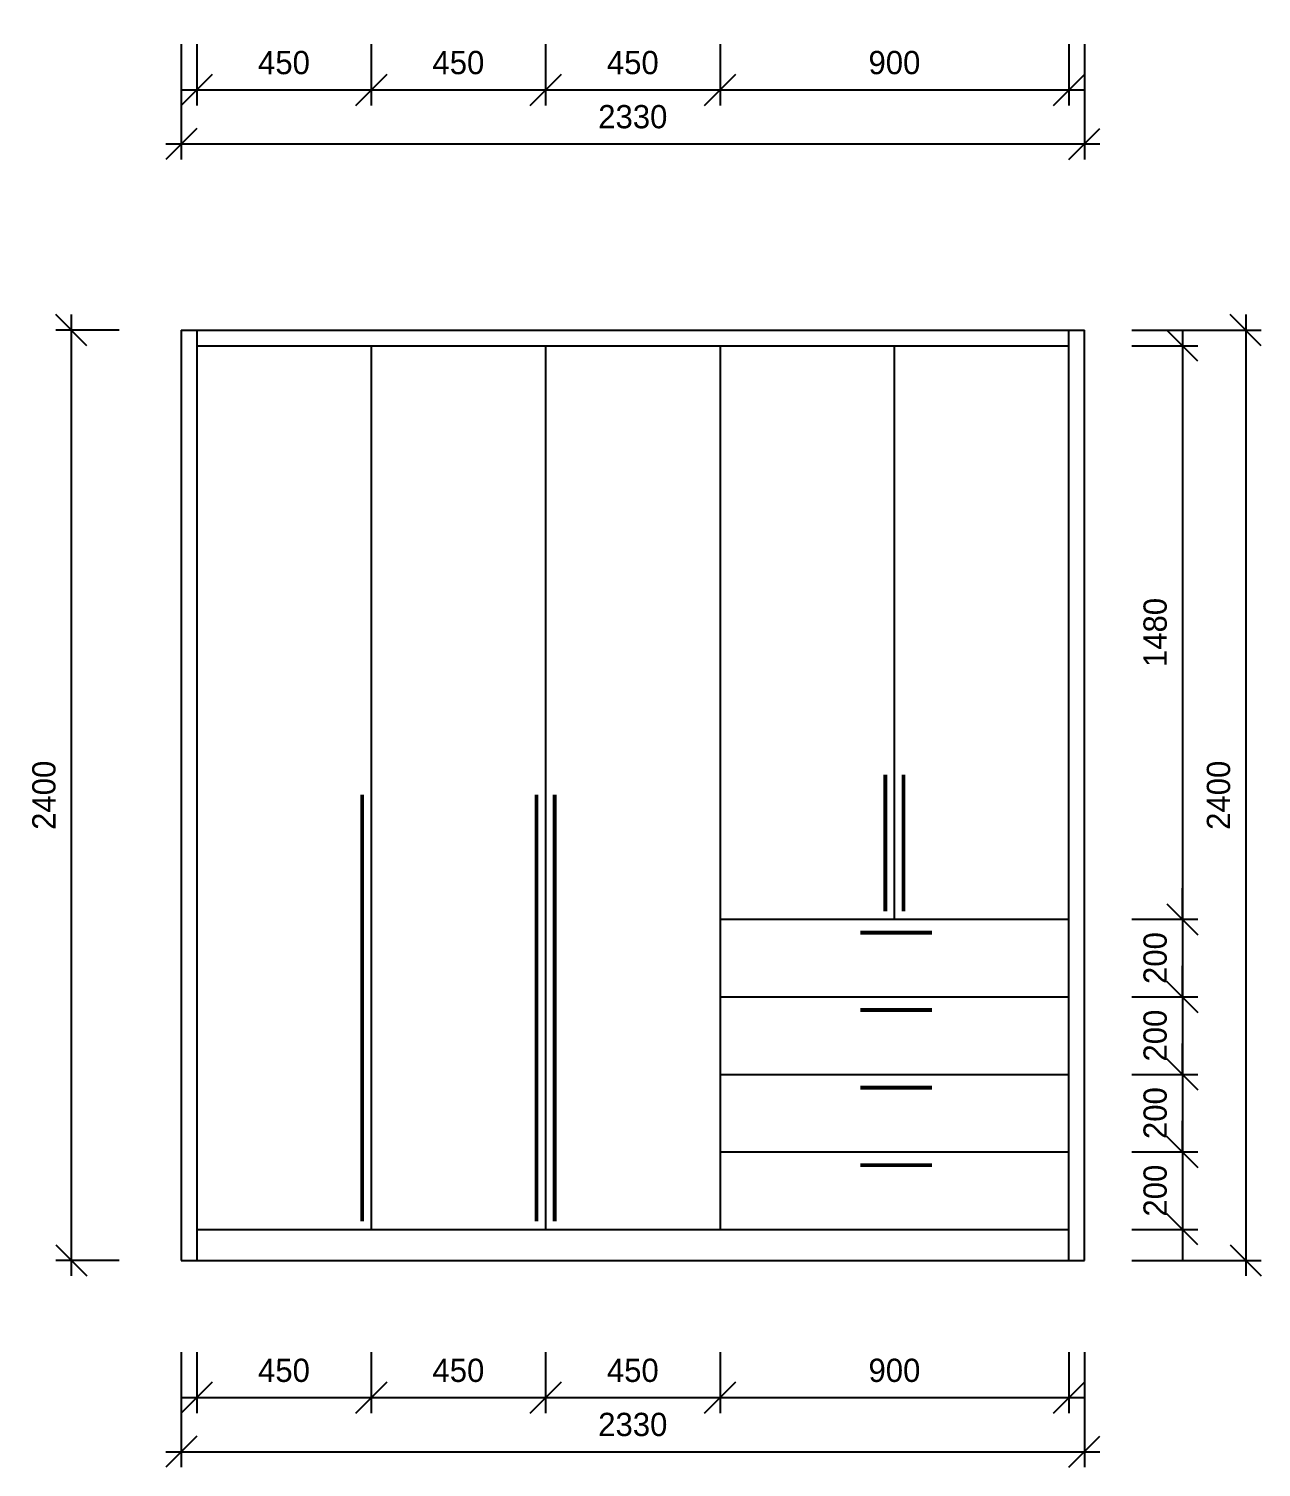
# Model space of a CAD drawing. Header units: millimetres. Extents: x 24776 to 57176, y -19492 to 15017.
# Drawn here: x 32990 to 36170, y -10958 to -7247 of the extents above; entities that cross this region are included whole.
import ezdxf

# ---------------------------------------------------------------- set-up
doc = ezdxf.new("R2010")
doc.units = ezdxf.units.MM
doc.header["$PDMODE"] = 3
doc.styles.add('RomanS', font='')
doc.styles.get('RomanS').set_extended_font_data('YouYuan')
doc.dimstyles.new('SC40', dxfattribs={"dimtxt": 60, "dimasz": 80, "dimexe": 40, "dimexo": 40, "dimgap": 40, "dimtad": 1, "dimdec": 0, "dimzin": 0, "dimdsep": 46, "dimtxsty": 'RomanS', "dimblk": 'OBLIQUE', "dimcen": 0, "dimdle": 40, "dimclrd": 9, "dimclre": 9, "dimclrt": 4, "dimadec": 0, "dimazin": 0, "dimtfac": 1, "dimtdec": 0, "dimtix": 1, "dimtmove": 2, "dimatfit": 1, "dimldrblk": 'DOT', "dimfxl": 1, "dimtolj": 1, "dimtzin": 0, "dimlwd": -1, "dimlwe": -1, "dimarcsym": 0})

# ---------------------------------------------------------------- blocks, each defined once
blk = doc.blocks.new('_Oblique')
at = {"color": 0, "linetype": 'ByBlock', "lineweight": -2}
blk.add_line((-0.5, -0.5), (0.5, 0.5), dxfattribs=at)
blk = doc.blocks.new('*D336')
at = {"color": 9, "transparency": 16777216}
for p, q in [((33383.6, -10661), (33383.6, -10958.2)), ((35713.6, -10661), (35713.6, -10958.2)), ((33343.6, -10918.2), (35753.6, -10918.2))]:
    blk.add_line(p, q, dxfattribs=at)
at = {"layer": 'Defpoints', "color": 0, "transparency": 16777216}
for p in [(33383.6, -10621), (35713.6, -10621), (35713.6, -10918.2)]:
    blk.add_point(p, dxfattribs=at)
at = {"color": 9, "transparency": 16777216, "xscale": 80, "yscale": 80, "zscale": 80, "rotation": 180}
blk.add_blockref('_Oblique', (33383.6, -10918.2), dxfattribs=at)
at = {"color": 9, "transparency": 16777216, "xscale": 80, "yscale": 80, "zscale": 80}
blk.add_blockref('_Oblique', (35713.6, -10918.2), dxfattribs=at)
at = {"color": 4, "transparency": 16777216, "insert": (34548.6, -10848.2), "char_height": 60, "attachment_point": 5, "style": 'RomanS'}
blk.add_mtext('\\A1;2330', dxfattribs=at)
blk = doc.blocks.new('_Dot')
at = {"color": 0, "linetype": 'ByBlock', "lineweight": -2}
blk.add_line((-0.5, 0), (-1, 0), dxfattribs=at)
at = {"color": 0, "linetype": 'ByBlock', "const_width": 0.5}
blk.add_lwpolyline([(-0.25, 0, 1), (0.25, 0, 1)], format="xyb", close=True, dxfattribs=at)
blk = doc.blocks.new('*D337')
at = {"color": 9, "transparency": 16777216}
for p, q in [((33423.6, -10661), (33423.6, -10818.6)), ((33873.6, -10661), (33873.6, -10818.6)), ((33383.6, -10778.6), (33913.6, -10778.6))]:
    blk.add_line(p, q, dxfattribs=at)
at = {"layer": 'Defpoints', "color": 0, "transparency": 16777216}
for p in [(33423.6, -10621), (33873.6, -10621), (33873.6, -10778.6)]:
    blk.add_point(p, dxfattribs=at)
at = {"color": 9, "transparency": 16777216, "xscale": 80, "yscale": 80, "zscale": 80, "rotation": 180}
blk.add_blockref('_Oblique', (33423.6, -10778.6), dxfattribs=at)
at = {"color": 9, "transparency": 16777216, "xscale": 80, "yscale": 80, "zscale": 80}
blk.add_blockref('_Oblique', (33873.6, -10778.6), dxfattribs=at)
at = {"color": 4, "transparency": 16777216, "insert": (33648.6, -10708.6), "char_height": 60, "attachment_point": 5, "style": 'RomanS'}
blk.add_mtext('\\A1;450', dxfattribs=at)
blk = doc.blocks.new('*D338')
at = {"color": 9, "transparency": 16777216}
for p, q in [((33873.6, -10661), (33873.6, -10818.6)), ((34323.6, -10661), (34323.6, -10818.6)), ((33833.6, -10778.6), (34363.6, -10778.6))]:
    blk.add_line(p, q, dxfattribs=at)
at = {"layer": 'Defpoints', "color": 0, "transparency": 16777216}
for p in [(33873.6, -10621), (34323.6, -10621), (34323.6, -10778.6)]:
    blk.add_point(p, dxfattribs=at)
at = {"color": 9, "transparency": 16777216, "xscale": 80, "yscale": 80, "zscale": 80, "rotation": 180}
blk.add_blockref('_Oblique', (33873.6, -10778.6), dxfattribs=at)
at = {"color": 9, "transparency": 16777216, "xscale": 80, "yscale": 80, "zscale": 80}
blk.add_blockref('_Oblique', (34323.6, -10778.6), dxfattribs=at)
at = {"color": 4, "transparency": 16777216, "insert": (34098.6, -10708.6), "char_height": 60, "attachment_point": 5, "style": 'RomanS'}
blk.add_mtext('\\A1;450', dxfattribs=at)
blk = doc.blocks.new('*D339')
at = {"color": 9, "transparency": 16777216}
for p, q in [((34323.6, -10661), (34323.6, -10818.6)), ((34773.6, -10661), (34773.6, -10818.6)), ((34283.6, -10778.6), (34813.6, -10778.6))]:
    blk.add_line(p, q, dxfattribs=at)
at = {"layer": 'Defpoints', "color": 0, "transparency": 16777216}
for p in [(34323.6, -10621), (34773.6, -10621), (34773.6, -10778.6)]:
    blk.add_point(p, dxfattribs=at)
at = {"color": 9, "transparency": 16777216, "xscale": 80, "yscale": 80, "zscale": 80, "rotation": 180}
blk.add_blockref('_Oblique', (34323.6, -10778.6), dxfattribs=at)
at = {"color": 9, "transparency": 16777216, "xscale": 80, "yscale": 80, "zscale": 80}
blk.add_blockref('_Oblique', (34773.6, -10778.6), dxfattribs=at)
at = {"color": 4, "transparency": 16777216, "insert": (34548.6, -10708.6), "char_height": 60, "attachment_point": 5, "style": 'RomanS'}
blk.add_mtext('\\A1;450', dxfattribs=at)
blk = doc.blocks.new('*D340')
at = {"color": 9, "transparency": 16777216}
for p, q in [((34773.6, -10661), (34773.6, -10818.6)), ((35673.6, -10661), (35673.6, -10818.6)), ((34733.6, -10778.6), (35713.6, -10778.6))]:
    blk.add_line(p, q, dxfattribs=at)
at = {"layer": 'Defpoints', "color": 0, "transparency": 16777216}
for p in [(34773.6, -10621), (35673.6, -10621), (35673.6, -10778.6)]:
    blk.add_point(p, dxfattribs=at)
at = {"color": 9, "transparency": 16777216, "xscale": 80, "yscale": 80, "zscale": 80, "rotation": 180}
blk.add_blockref('_Oblique', (34773.6, -10778.6), dxfattribs=at)
at = {"color": 9, "transparency": 16777216, "xscale": 80, "yscale": 80, "zscale": 80}
blk.add_blockref('_Oblique', (35673.6, -10778.6), dxfattribs=at)
at = {"color": 4, "transparency": 16777216, "insert": (35223.6, -10708.6), "char_height": 60, "attachment_point": 5, "style": 'RomanS'}
blk.add_mtext('\\A1;900', dxfattribs=at)
blk = doc.blocks.new('*D341')
at = {"color": 9, "transparency": 16777216}
for p, q in [((33099.6, -7984.6), (33099.6, -10464.6)), ((33223.4, -8024.6), (33059.6, -8024.6)), ((33223.4, -10424.6), (33059.6, -10424.6))]:
    blk.add_line(p, q, dxfattribs=at)
at = {"layer": 'Defpoints', "color": 0, "transparency": 16777216}
for p in [(33263.4, -8024.6), (33099.6, -10424.6), (33263.4, -10424.6)]:
    blk.add_point(p, dxfattribs=at)
at = {"color": 9, "transparency": 16777216, "xscale": 80, "yscale": 80, "zscale": 80}
for p, rotation in [((33099.6, -8024.6), 90), ((33099.6, -10424.6), 270)]:
    blk.add_blockref('_Oblique', p, dxfattribs=dict(at, rotation=rotation))
at = {"color": 4, "transparency": 16777216, "insert": (33029.6, -9224.6), "char_height": 60, "attachment_point": 5, "rotation": 90, "style": 'RomanS'}
blk.add_mtext('\\A1;2400', dxfattribs=at)
blk = doc.blocks.new('*D342')
at = {"color": 9, "transparency": 16777216}
for p, q in [((36130, -7984.6), (36130, -10464.6)), ((35835.7, -8024.6), (36170, -8024.6)), ((35835.7, -10424.6), (36170, -10424.6))]:
    blk.add_line(p, q, dxfattribs=at)
at = {"layer": 'Defpoints', "color": 0, "transparency": 16777216}
for p in [(35795.7, -8024.6), (35795.7, -10424.6), (36130, -10424.6)]:
    blk.add_point(p, dxfattribs=at)
at = {"color": 9, "transparency": 16777216, "xscale": 80, "yscale": 80, "zscale": 80}
for p, rotation in [((36130, -8024.6), 90), ((36130, -10424.6), 270)]:
    blk.add_blockref('_Oblique', p, dxfattribs=dict(at, rotation=rotation))
at = {"color": 4, "transparency": 16777216, "insert": (36060, -9224.6), "char_height": 60, "attachment_point": 5, "rotation": 90, "style": 'RomanS'}
blk.add_mtext('\\A1;2400', dxfattribs=at)
blk = doc.blocks.new('*D343')
at = {"color": 9, "transparency": 16777216}
for p, q in [((35966.5, -8024.6), (35966.5, -9584.6)), ((35835.7, -8064.6), (36006.5, -8064.6)), ((35835.7, -9544.6), (36006.5, -9544.6))]:
    blk.add_line(p, q, dxfattribs=at)
at = {"layer": 'Defpoints', "color": 0, "transparency": 16777216}
for p in [(35795.7, -8064.6), (35795.7, -9544.6), (35966.5, -9544.6)]:
    blk.add_point(p, dxfattribs=at)
at = {"color": 9, "transparency": 16777216, "xscale": 80, "yscale": 80, "zscale": 80}
for p, rotation in [((35966.5, -8064.6), 90), ((35966.5, -9544.6), 270)]:
    blk.add_blockref('_Oblique', p, dxfattribs=dict(at, rotation=rotation))
at = {"color": 4, "transparency": 16777216, "insert": (35896.5, -8804.6), "char_height": 60, "attachment_point": 5, "rotation": 90, "style": 'RomanS'}
blk.add_mtext('\\A1;1480', dxfattribs=at)
blk = doc.blocks.new('*D344')
at = {"color": 9, "transparency": 16777216}
for p, q in [((35966.5, -9544.6), (35966.5, -9464.6)), ((35835.7, -9544.6), (36006.5, -9544.6)), ((35966.5, -9544.6), (35966.5, -9744.6)), ((35835.7, -9744.6), (36006.5, -9744.6)), ((35966.5, -9744.6), (35966.5, -9824.6))]:
    blk.add_line(p, q, dxfattribs=at)
at = {"layer": 'Defpoints', "color": 0, "transparency": 16777216}
for p in [(35795.7, -9544.6), (35795.7, -9744.6), (35966.5, -9744.6)]:
    blk.add_point(p, dxfattribs=at)
at = {"color": 9, "transparency": 16777216, "xscale": 80, "yscale": 80, "zscale": 80}
for p, rotation in [((35966.5, -9544.6), 270), ((35966.5, -9744.6), 90)]:
    blk.add_blockref('_Oblique', p, dxfattribs=dict(at, rotation=rotation))
at = {"color": 4, "transparency": 16777216, "insert": (35896.5, -9644.6), "char_height": 60, "attachment_point": 5, "rotation": 90, "style": 'RomanS'}
blk.add_mtext('\\A1;200', dxfattribs=at)
blk = doc.blocks.new('*D345')
at = {"color": 9, "transparency": 16777216}
for p, q in [((35966.5, -9744.6), (35966.5, -9664.6)), ((35835.7, -9744.6), (36006.5, -9744.6)), ((35966.5, -9744.6), (35966.5, -9944.6)), ((35835.7, -9944.6), (36006.5, -9944.6)), ((35966.5, -9944.6), (35966.5, -10024.6))]:
    blk.add_line(p, q, dxfattribs=at)
at = {"layer": 'Defpoints', "color": 0, "transparency": 16777216}
for p in [(35795.7, -9744.6), (35795.7, -9944.6), (35966.5, -9944.6)]:
    blk.add_point(p, dxfattribs=at)
at = {"color": 9, "transparency": 16777216, "xscale": 80, "yscale": 80, "zscale": 80}
for p, rotation in [((35966.5, -9744.6), 270), ((35966.5, -9944.6), 90)]:
    blk.add_blockref('_Oblique', p, dxfattribs=dict(at, rotation=rotation))
at = {"color": 4, "transparency": 16777216, "insert": (35896.5, -9844.6), "char_height": 60, "attachment_point": 5, "rotation": 90, "style": 'RomanS'}
blk.add_mtext('\\A1;200', dxfattribs=at)
blk = doc.blocks.new('*D346')
at = {"color": 9, "transparency": 16777216}
for p, q in [((35966.5, -9944.6), (35966.5, -9864.6)), ((35835.7, -9944.6), (36006.5, -9944.6)), ((35966.5, -9944.6), (35966.5, -10144.6)), ((35835.7, -10144.6), (36006.5, -10144.6)), ((35966.5, -10144.6), (35966.5, -10224.6))]:
    blk.add_line(p, q, dxfattribs=at)
at = {"layer": 'Defpoints', "color": 0, "transparency": 16777216}
for p in [(35795.7, -9944.6), (35795.7, -10144.6), (35966.5, -10144.6)]:
    blk.add_point(p, dxfattribs=at)
at = {"color": 9, "transparency": 16777216, "xscale": 80, "yscale": 80, "zscale": 80}
for p, rotation in [((35966.5, -9944.6), 270), ((35966.5, -10144.6), 90)]:
    blk.add_blockref('_Oblique', p, dxfattribs=dict(at, rotation=rotation))
at = {"color": 4, "transparency": 16777216, "insert": (35896.5, -10044.6), "char_height": 60, "attachment_point": 5, "rotation": 90, "style": 'RomanS'}
blk.add_mtext('\\A1;200', dxfattribs=at)
blk = doc.blocks.new('*D347')
at = {"color": 9, "transparency": 16777216}
for p, q in [((35966.5, -10144.6), (35966.5, -10064.6)), ((35835.7, -10144.6), (36006.5, -10144.6)), ((35966.5, -10144.6), (35966.5, -10344.6)), ((35835.7, -10344.6), (36006.5, -10344.6)), ((35966.5, -10344.6), (35966.5, -10424.6))]:
    blk.add_line(p, q, dxfattribs=at)
at = {"layer": 'Defpoints', "color": 0, "transparency": 16777216}
for p in [(35795.7, -10144.6), (35795.7, -10344.6), (35966.5, -10344.6)]:
    blk.add_point(p, dxfattribs=at)
at = {"color": 9, "transparency": 16777216, "xscale": 80, "yscale": 80, "zscale": 80}
for p, rotation in [((35966.5, -10144.6), 270), ((35966.5, -10344.6), 90)]:
    blk.add_blockref('_Oblique', p, dxfattribs=dict(at, rotation=rotation))
at = {"color": 4, "transparency": 16777216, "insert": (35896.5, -10244.6), "char_height": 60, "attachment_point": 5, "rotation": 90, "style": 'RomanS'}
blk.add_mtext('\\A1;200', dxfattribs=at)
blk = doc.blocks.new('*D351')
at = {"color": 9, "transparency": 16777216}
for p, q in [((33383.6, -7287), (33383.6, -7584.2)), ((35713.6, -7287), (35713.6, -7584.2)), ((33343.6, -7544.2), (35753.6, -7544.2))]:
    blk.add_line(p, q, dxfattribs=at)
at = {"layer": 'Defpoints', "color": 0, "transparency": 16777216}
for p in [(33383.6, -7247), (35713.6, -7247), (35713.6, -7544.2)]:
    blk.add_point(p, dxfattribs=at)
at = {"color": 9, "transparency": 16777216, "xscale": 80, "yscale": 80, "zscale": 80, "rotation": 180}
blk.add_blockref('_Oblique', (33383.6, -7544.2), dxfattribs=at)
at = {"color": 9, "transparency": 16777216, "xscale": 80, "yscale": 80, "zscale": 80}
blk.add_blockref('_Oblique', (35713.6, -7544.2), dxfattribs=at)
at = {"color": 4, "transparency": 16777216, "insert": (34548.6, -7474.2), "char_height": 60, "attachment_point": 5, "style": 'RomanS'}
blk.add_mtext('\\A1;2330', dxfattribs=at)
blk = doc.blocks.new('*D352')
at = {"color": 9, "transparency": 16777216}
for p, q in [((33423.6, -7287), (33423.6, -7444.6)), ((33873.6, -7287), (33873.6, -7444.6)), ((33383.6, -7404.6), (33913.6, -7404.6))]:
    blk.add_line(p, q, dxfattribs=at)
at = {"layer": 'Defpoints', "color": 0, "transparency": 16777216}
for p in [(33423.6, -7247), (33873.6, -7247), (33873.6, -7404.6)]:
    blk.add_point(p, dxfattribs=at)
at = {"color": 9, "transparency": 16777216, "xscale": 80, "yscale": 80, "zscale": 80, "rotation": 180}
blk.add_blockref('_Oblique', (33423.6, -7404.6), dxfattribs=at)
at = {"color": 9, "transparency": 16777216, "xscale": 80, "yscale": 80, "zscale": 80}
blk.add_blockref('_Oblique', (33873.6, -7404.6), dxfattribs=at)
at = {"color": 4, "transparency": 16777216, "insert": (33648.6, -7334.6), "char_height": 60, "attachment_point": 5, "style": 'RomanS'}
blk.add_mtext('\\A1;450', dxfattribs=at)
blk = doc.blocks.new('*D353')
at = {"color": 9, "transparency": 16777216}
for p, q in [((33873.6, -7287), (33873.6, -7444.6)), ((34323.6, -7287), (34323.6, -7444.6)), ((33833.6, -7404.6), (34363.6, -7404.6))]:
    blk.add_line(p, q, dxfattribs=at)
at = {"layer": 'Defpoints', "color": 0, "transparency": 16777216}
for p in [(33873.6, -7247), (34323.6, -7247), (34323.6, -7404.6)]:
    blk.add_point(p, dxfattribs=at)
at = {"color": 9, "transparency": 16777216, "xscale": 80, "yscale": 80, "zscale": 80, "rotation": 180}
blk.add_blockref('_Oblique', (33873.6, -7404.6), dxfattribs=at)
at = {"color": 9, "transparency": 16777216, "xscale": 80, "yscale": 80, "zscale": 80}
blk.add_blockref('_Oblique', (34323.6, -7404.6), dxfattribs=at)
at = {"color": 4, "transparency": 16777216, "insert": (34098.6, -7334.6), "char_height": 60, "attachment_point": 5, "style": 'RomanS'}
blk.add_mtext('\\A1;450', dxfattribs=at)
blk = doc.blocks.new('*D354')
at = {"color": 9, "transparency": 16777216}
for p, q in [((34323.6, -7287), (34323.6, -7444.6)), ((34773.6, -7287), (34773.6, -7444.6)), ((34283.6, -7404.6), (34813.6, -7404.6))]:
    blk.add_line(p, q, dxfattribs=at)
at = {"layer": 'Defpoints', "color": 0, "transparency": 16777216}
for p in [(34323.6, -7247), (34773.6, -7247), (34773.6, -7404.6)]:
    blk.add_point(p, dxfattribs=at)
at = {"color": 9, "transparency": 16777216, "xscale": 80, "yscale": 80, "zscale": 80, "rotation": 180}
blk.add_blockref('_Oblique', (34323.6, -7404.6), dxfattribs=at)
at = {"color": 9, "transparency": 16777216, "xscale": 80, "yscale": 80, "zscale": 80}
blk.add_blockref('_Oblique', (34773.6, -7404.6), dxfattribs=at)
at = {"color": 4, "transparency": 16777216, "insert": (34548.6, -7334.6), "char_height": 60, "attachment_point": 5, "style": 'RomanS'}
blk.add_mtext('\\A1;450', dxfattribs=at)
blk = doc.blocks.new('*D355')
at = {"color": 9, "transparency": 16777216}
for p, q in [((34773.6, -7287), (34773.6, -7444.6)), ((35673.6, -7287), (35673.6, -7444.6)), ((34733.6, -7404.6), (35713.6, -7404.6))]:
    blk.add_line(p, q, dxfattribs=at)
at = {"layer": 'Defpoints', "color": 0, "transparency": 16777216}
for p in [(34773.6, -7247), (35673.6, -7247), (35673.6, -7404.6)]:
    blk.add_point(p, dxfattribs=at)
at = {"color": 9, "transparency": 16777216, "xscale": 80, "yscale": 80, "zscale": 80, "rotation": 180}
blk.add_blockref('_Oblique', (34773.6, -7404.6), dxfattribs=at)
at = {"color": 9, "transparency": 16777216, "xscale": 80, "yscale": 80, "zscale": 80}
blk.add_blockref('_Oblique', (35673.6, -7404.6), dxfattribs=at)
at = {"color": 4, "transparency": 16777216, "insert": (35223.6, -7334.6), "char_height": 60, "attachment_point": 5, "style": 'RomanS'}
blk.add_mtext('\\A1;900', dxfattribs=at)

msp = doc.modelspace()

# ---------------------------------------------------------------- linework, layer by layer
at = {"color": 255}
for p, q in [((33383.6, -8024.6), (35713.6, -8024.6)), ((33383.6, -8024.6), (33383.6, -10424.6)), ((33423.6, -8024.6), (33423.6, -10424.6)), ((35673.6, -10424.6), (35673.6, -8024.6)), ((35713.6, -10424.6), (35713.6, -8024.6)), ((33423.6, -8064.6), (35673.6, -8064.6)), ((33873.6, -8064.6), (33873.6, -10344.6)), ((34323.6, -8064.6), (34323.6, -10344.6)), ((34773.6, -8064.6), (34773.6, -10344.6)), ((35223.6, -9544.6), (35223.6, -8064.6)), ((34773.6, -9544.6), (35673.6, -9544.6)), ((34773.6, -9744.6), (35673.6, -9744.6)), ((34773.6, -9944.6), (35673.6, -9944.6)), ((34773.6, -10144.6), (35673.6, -10144.6)), ((33423.6, -10344.6), (35673.6, -10344.6)), ((33383.6, -10424.6), (35713.6, -10424.6))]:
    msp.add_line(p, q, dxfattribs=at)
at = {"color": 255, "const_width": 10}
for points in [[(35200.3, -9171.8), (35200.3, -9524.2)], [(35247, -9171.8), (35247, -9524.2)], [(33850.3, -9222.8), (33850.3, -10324.2)], [(34300.3, -9222.8), (34300.3, -10324.2)], [(34347, -9222.8), (34347, -10324.2)], [(35135.7, -9578.8), (35320.8, -9578.8)], [(35135.7, -9778.8), (35320.8, -9778.8)], [(35135.7, -9978.8), (35320.8, -9978.8)], [(35135.7, -10178.8), (35320.8, -10178.8)]]:
    msp.add_lwpolyline(points, dxfattribs=at)

# ---------------------------------------------------------------- dimensions: what is measured, and where the dimension line sits
at = {"color": 255}
for base, p1, p2, picture, middle in [((35713.6, -7544.2), (33383.6, -7247), (35713.6, -7247), '*D351', (34548.6, -7474.2)), ((33873.6, -7404.6), (33423.6, -7247), (33873.6, -7247), '*D352', (33648.6, -7334.6)), ((34323.6, -7404.6), (33873.6, -7247), (34323.6, -7247), '*D353', (34098.6, -7334.6)), ((34773.6, -7404.6), (34323.6, -7247), (34773.6, -7247), '*D354', (34548.6, -7334.6)), ((35673.6, -7404.6), (34773.6, -7247), (35673.6, -7247), '*D355', (35223.6, -7334.6)), ((35713.6, -10918.2), (33383.6, -10621), (35713.6, -10621), '*D336', (34548.6, -10848.2)), ((33873.6, -10778.6), (33423.6, -10621), (33873.6, -10621), '*D337', (33648.6, -10708.6)), ((34323.6, -10778.6), (33873.6, -10621), (34323.6, -10621), '*D338', (34098.6, -10708.6)), ((34773.6, -10778.6), (34323.6, -10621), (34773.6, -10621), '*D339', (34548.6, -10708.6)), ((35673.6, -10778.6), (34773.6, -10621), (35673.6, -10621), '*D340', (35223.6, -10708.6))]:
    dim = msp.add_linear_dim(base=base, p1=p1, p2=p2, dimstyle='SC40', dxfattribs=at)
    dim.commit()
    dim.dimension.update_dxf_attribs({"geometry": picture, "text_midpoint": middle})
for base, p1, p2, picture, middle in [((33099.6, -10424.6), (33263.4, -8024.6), (33263.4, -10424.6), '*D341', (33029.6, -9224.6)), ((36130, -10424.6), (35795.7, -8024.6), (35795.7, -10424.6), '*D342', (36060, -9224.6)), ((35966.5, -9544.6), (35795.7, -8064.6), (35795.7, -9544.6), '*D343', (35896.5, -8804.6)), ((35966.5, -9744.6), (35795.7, -9544.6), (35795.7, -9744.6), '*D344', (35896.5, -9644.6)), ((35966.5, -9944.6), (35795.7, -9744.6), (35795.7, -9944.6), '*D345', (35896.5, -9844.6)), ((35966.5, -10144.6), (35795.7, -9944.6), (35795.7, -10144.6), '*D346', (35896.5, -10044.6)), ((35966.5, -10344.6), (35795.7, -10144.6), (35795.7, -10344.6), '*D347', (35896.5, -10244.6))]:
    dim = msp.add_linear_dim(base=base, p1=p1, p2=p2, angle=90, dimstyle='SC40', dxfattribs=at)
    dim.commit()
    dim.dimension.update_dxf_attribs({"geometry": picture, "text_midpoint": middle})

doc.saveas('drawing.dxf')
